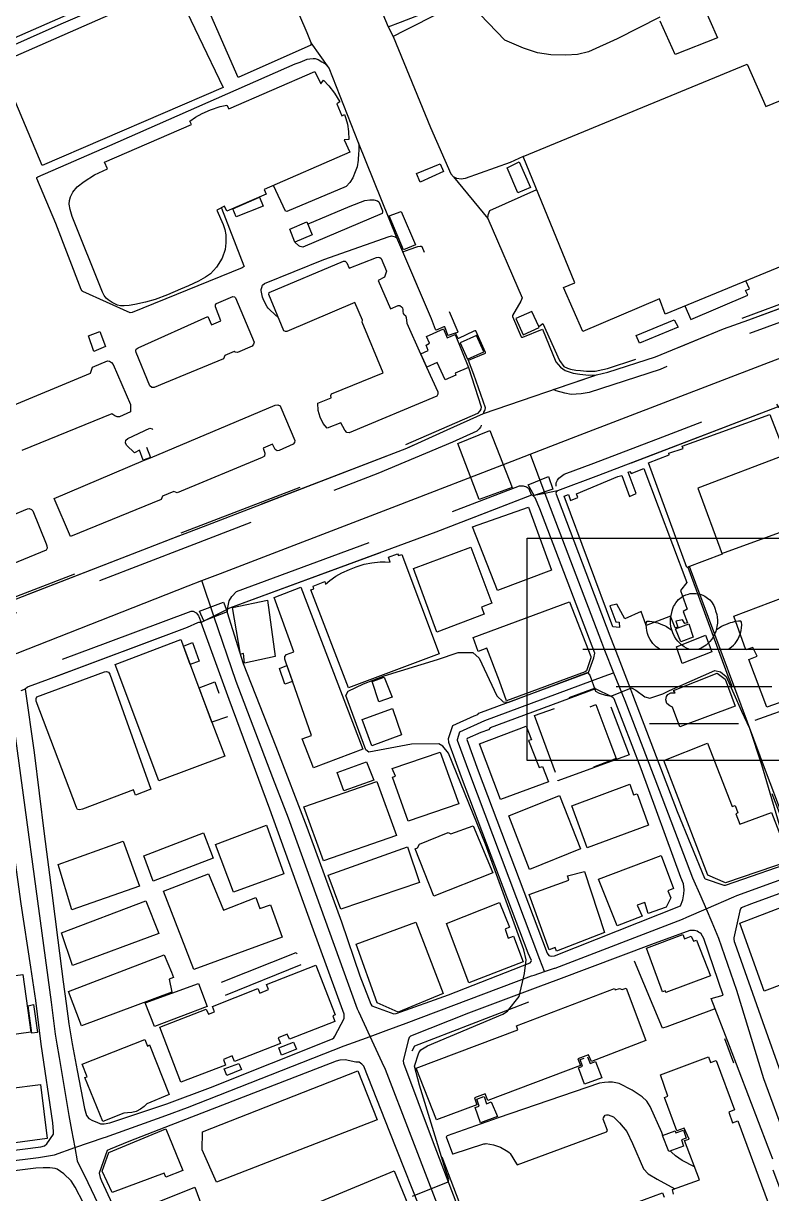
# Model space of a CAD drawing. Header units: millimetres. Extents: x 198785 to 203305, y 542885 to 545889.
# Drawn here: x 201363.2 to 201531.5, y 543117.8 to 543380.9 of the extents above; entities that cross this region are included whole.
import ezdxf

# ---------------------------------------------------------------- set-up
doc = ezdxf.new("R2010")
doc.units = ezdxf.units.MM
for name, pattern in [('FENCE_25K', [54.3, 28.7, -9.2, -16.4]), ('HIDDEN_BULD_25K', [28.8, 18.4, -10.4]), ('HIDDEN_IN_25K', [56.5, 36.5, -20])]:
    doc.linetypes.add(name, pattern=pattern)
for name, color, linetype in [('A0013114', 253, 'Continuous'), ('A0013117', 253, 'Continuous'), ('A0013118', 253, 'Continuous'), ('A0023214', 253, 'Continuous'), ('A0023217', 253, 'Continuous'), ('A0033324', 253, 'Continuous'), ('A0043325', 253, 'Continuous'), ('A0053326', 253, 'Continuous'), ('B0014111', 253, 'Continuous'), ('B0014113', 253, 'Continuous'), ('B0014114', 253, 'Continuous'), ('B0014115', 253, 'Continuous'), ('B0014116', 253, 'Continuous'), ('B0024120', 253, 'Continuous'), ('B0024127', 253, 'Continuous'), ('C0076117', 253, 'Continuous'), ('C0382262', 253, 'Continuous'), ('F0017111', 253, 'Continuous'), ('F0047224', 253, 'Continuous')]:
    doc.layers.add(name, color=color, linetype=linetype)

# ---------------------------------------------------------------- blocks, each defined once
blk = doc.blocks.new('C0382262')
at = {"layer": 'C0382262'}
for p, q in [((-25, 0), (25, 0)), ((-17.5, -8.33), (17.5, -8.33)), ((-10, -16.66), (10, -16.66))]:
    blk.add_line(p, q, dxfattribs=at)
for points in [[(-37.5, -25), (-37.5, 25), (37.5, 25), (37.5, -25), (-37.5, -25)], [(-1.125, 0), (-1.645, 0.25), (-2.205, 0.58), (-2.775, 1.005), (-3.29, 1.48), (-3.615, 1.83), (-3.995, 2.31), (-4.38, 2.915), (-4.755, 3.68), (-4.995, 4.365), (-5.165, 5.075), (-5.265, 5.855), (-5.25, 6.93), (-5.155, 7.61), (-4.99, 8.28), (-4.875, 8.64), (-4.73, 9.165), (-4.57, 9.59), (-4.39, 9.96), (-4.1, 10.435), (-3.8, 10.825), (-3.47, 11.18), (-2.905, 11.655), (-2.325, 12.015), (-1.84, 12.235), (-1.265, 12.425), (-0.84, 12.52), (-0.105, 12.585), (0.43, 12.57), (0.93, 12.5), (1.625, 12.315), (2.115, 12.115), (2.46, 11.94), (3.08, 11.52), (3.56, 11.09), (3.94, 10.655), (4.46, 9.83), (4.61, 9.49), (4.775, 9.025), (4.875, 8.64), (5.115, 7.8), (5.215, 7.26), (5.275, 6.53), (5.265, 5.9), (5.17, 5.09), (5.09, 4.715), (4.88, 4.005), (4.72, 3.595), (4.415, 2.98), (4.14, 2.525), (3.94, 2.235), (3.565, 1.77), (3.09, 1.28), (2.725, 0.965), (2.015, 0.46), (1.615, 0.235), (1.125, 0)], [(-7.73, 0), (-8.155, 0.295), (-8.47, 0.55), (-8.89, 0.945), (-9.24, 1.33), (-9.555, 1.74), (-9.855, 2.205), (-10.195, 2.87), (-10.455, 3.575), (-10.625, 4.26), (-10.705, 4.81), (-10.74, 5.475), (-10.71, 6.1), (-10.515, 6.325), (-10.035, 6.29), (-9.505, 6.225), (-9.035, 6.14), (-8.57, 6.035), (-8.13, 5.915), (-7.62, 5.745), (-7.055, 5.52), (-6.605, 5.315), (-6.205, 5.11), (-5.645, 4.78), (-4.985, 4.325)], [(7.73, 0), (8.16, 0.295), (8.47, 0.55), (8.895, 0.945), (9.24, 1.33), (9.555, 1.74), (9.855, 2.205), (10.195, 2.87), (10.455, 3.575), (10.625, 4.26), (10.705, 4.81), (10.74, 5.475), (10.715, 6.1), (10.515, 6.325), (10.04, 6.29), (9.51, 6.225), (9.035, 6.14), (8.57, 6.035), (8.13, 5.915), (7.62, 5.745), (7.055, 5.52), (6.61, 5.315), (6.21, 5.11), (5.645, 4.78), (4.985, 4.325)]]:
    blk.add_lwpolyline(points, dxfattribs=at)

msp = doc.modelspace()

# ---------------------------------------------------------------- linework, layer by layer
at = {"layer": 'A0013114'}
for points in [[(201282.35, 543383.9), (201284.55, 543364.17), (201287.05, 543345), (201290.27, 543320.58), (201294.17, 543294.19), (201295.07, 543288.77), (201296.39, 543280.79), (201298.67, 543267.06), (201302.35, 543248.88), (201302.7, 543247.97), (201305.46, 543243.77), (201308.63, 543239.07), (201309.41, 543238.09), (201311.29, 543235.71), (201317.01, 543234.2), (201353.02, 543248.16), (201359.34, 543250.61), (201391.44, 543263.05), (201396.45, 543264.99), (201404.7, 543268.17), (201449.42, 543285.44), (201458.5, 543289.52), (201466.66, 543293.23)], [(201492.12, 543301.9), (201494.66, 543302.5), (201505.37, 543305.94), (201520.62, 543312.21), (201526.34, 543314.3), (201537.62, 543318.44), (201556.74, 543325.66), (201569.31, 543330.43), (201570.43, 543330.87), (201576.01, 543333.08), (201584.48, 543336.42), (201601.89, 543342.82), (201603.75, 543343.52), (201609.48, 543345.69), (201618.66, 543349.15), (201641.29, 543357.92), (201644.73, 543359.26), (201646.13, 543359.77), (201659.85, 543364.84), (201660.11, 543365.01), (201660.29, 543365.24), (201660.38, 543365.78)], [(201533.1, 543294.53), (201532.73, 543294.6), (201492.56, 543279.25), (201483.35, 543275.79)], [(201477.76, 543274.74), (201477.48, 543274.81), (201455.98, 543266.5), (201409.53, 543249.41)], [(201403.23, 543246.24), (201402.63, 543246.24), (201402.39, 543246.15), (201400.03, 543245.08), (201368.78, 543233.36), (201364.28, 543231.77), (201364.16, 543231.67), (201363.6, 543231.19)]]:
    msp.add_lwpolyline(points, dxfattribs=at)
at = {"layer": 'A0013117'}
for points in [[(201483.35, 543275.79), (201483.05, 543275.51), (201482.96, 543275.26), (201483.46, 543273.83), (201495.05, 543243.24), (201496.04, 543240.7), (201499.72, 543231.24), (201500.21, 543229.99), (201510.25, 543203.7), (201516.36, 543188.75), (201516.54, 543188.59), (201520.75, 543187.15), (201521.12, 543187.15), (201538.41, 543193.1)], [(201409.53, 543249.41), (201409.15, 543249.17), (201409.07, 543249.06), (201409.06, 543248.42), (201412.66, 543237.02), (201420, 543218.3), (201426.94, 543200.17), (201434.73, 543178.89), (201438.9, 543166.74), (201441.36, 543160.39), (201441.6, 543160.02), (201446.48, 543158.2), (201447.07, 543158.25), (201458.83, 543162.45), (201477.2, 543169.66), (201477.4, 543169.95), (201477.44, 543170.23), (201476.72, 543171.83), (201461.74, 543211.45), (201458.9, 543219.2), (201458.79, 543220.1), (201459.75, 543223.07), (201464.58, 543225.2), (201465.44, 543225.51), (201465.66, 543225.84), (201490.27, 543234.95), (201491.47, 543238.24), (201491.7, 543239.33), (201479.36, 543271.8), (201478.33, 543274.26), (201478, 543274.57), (201477.76, 543274.74)], [(201363.6, 543231.19), (201365.65, 543216.96), (201367.92, 543198.65), (201369.62, 543185.41), (201371, 543174.76), (201372.2, 543165.38), (201372.86, 543160.5), (201373.47, 543155.96), (201374.22, 543151.49), (201375.3, 543145.45), (201376.99, 543136.92), (201377.44, 543135.33), (201377.95, 543134.63), (201378.78, 543134.18), (201379.74, 543133.83), (201380.53, 543133.44), (201381.37, 543133.44), (201382.67, 543133.7), (201395.49, 543137.99), (201405.26, 543141.63), (201432.75, 543152.61), (201433.03, 543152.83), (201433.23, 543153.16), (201435.35, 543157.19), (201435.37, 543157.78), (201435.35, 543158.15), (201428.19, 543177.81), (201418.65, 543204.2), (201409.51, 543228.92), (201403.23, 543246.24)], [(201491.85, 543231.27), (201468.18, 543222.51), (201467.78, 543222.1), (201466.07, 543221.49), (201463.01, 543220.13), (201462.92, 543219.86), (201465.49, 543212.85), (201480.98, 543171.86), (201481.39, 543171.34), (201481.6, 543171.24), (201481.97, 543171.17), (201482.64, 543171.24), (201510.97, 543182.5), (201511.47, 543183.82), (201511.72, 543185.19), (201511.8, 543186.11), (201511.63, 543187.41), (201511.02, 543188.85), (201502.12, 543213.27), (201496.05, 543229.07), (201495.81, 543229.29), (201495.5, 543229.47), (201491.85, 543231.27)], [(201326.28, 543123.74), (201326.61, 543123.37), (201327.13, 543123.32), (201329.4, 543123.51), (201367.16, 543128.33), (201367.95, 543128.55), (201368.51, 543128.94), (201370.02, 543131.12), (201370.02, 543131.73), (201369.85, 543133.72), (201367.21, 543151.35), (201366.02, 543161.23), (201364.91, 543168.69), (201362.71, 543182.96), (201360.72, 543197.71), (201358.43, 543214.12), (201356.64, 543228.93)], [(201555.67, 543193.47), (201526.91, 543182.91), (201524.63, 543182.06), (201524.49, 543181.83), (201524.35, 543181.4), (201522.98, 543175.28), (201522.98, 543174.96), (201523.07, 543174.47), (201523.2, 543174.11), (201529.38, 543156.49), (201538.29, 543131.63)], [(201513.05, 543176.97), (201504.44, 543173.77), (201483.56, 543165.94), (201478.86, 543164.18), (201463.29, 543158.39), (201450.26, 543153.2), (201449.98, 543152.86), (201449.76, 543152.18), (201448.62, 543147.64), (201448.69, 543147.14), (201455.11, 543129.88), (201465.79, 543101.95), (201469.43, 543092.17), (201470.83, 543088.42), (201474.07, 543079.72), (201474.61, 543078.28), (201479.53, 543065.13), (201484.85, 543050.9), (201485.44, 543050.68), (201491.16, 543049.04), (201503.07, 543053.55), (201523.51, 543061.7), (201525.98, 543062.68), (201537.89, 543067.42)], [(201531.75, 543125.49), (201530.7, 543128.24), (201522.02, 543150.99), (201517.89, 543161.66), (201520.57, 543162.41), (201516.19, 543175.14), (201515.61, 543176.19), (201515.3, 543176.43), (201515.04, 543176.6), (201514.71, 543176.78), (201514.14, 543176.91), (201513.05, 543176.97)], [(201435.57, 543147.86), (201434.35, 543147.75), (201433.52, 543147.55), (201394.99, 543132.65), (201386.92, 543129.51), (201382.75, 543127.77), (201382.09, 543127.46), (201380.29, 543122.37), (201380.51, 543121.4), (201380.8, 543120.68), (201383.16, 543115.51)], [(201453.9, 543110.61), (201445.64, 543131.58), (201439.8, 543146.44), (201439.35, 543146.92), (201438.71, 543147.31), (201437.99, 543147.35), (201435.57, 543147.86)], [(201376.73, 543115.59), (201374.88, 543119.19), (201373.94, 543120.63), (201372.3, 543122.2), (201370.82, 543123.27), (201370.34, 543123.44), (201369.19, 543123.55), (201367.64, 543123.58), (201366.02, 543123.53), (201350.34, 543121.53), (201331.14, 543118.21), (201329.35, 543117.54)]]:
    msp.add_lwpolyline(points, dxfattribs=at)
at = {"layer": 'A0013118'}
for points in [[(201445.25, 543380.16), (201448.01, 543381.21), (201456.7, 543384.58), (201463.75, 543387.52), (201463.81, 543387.94), (201454.28, 543408.97), (201454.12, 543409.14), (201453.77, 543409.02), (201448.34, 543406.55), (201438.91, 543402.13), (201436.46, 543401.04)], [(201436.46, 543401.04), (201445.25, 543380.16), (201446.34, 543377.95), (201454.75, 543357.49), (201459.33, 543347.1), (201459.91, 543346.4), (201467.63, 543337.03), (201475.34, 543319.24), (201475.1, 543318.44), (201473.17, 543315.28), (201473.2, 543315.04), (201475.11, 543310.42), (201475.2, 543310.39), (201475.54, 543310.37), (201479.98, 543312.15), (201482.94, 543304.81), (201484.01, 543303.66), (201485.05, 543302.84), (201486.83, 543302.27), (201488.31, 543302.02), (201490.39, 543301.84), (201492.12, 543301.9)], [(201427.94, 543376.54), (201427.89, 543376.2), (201427.83, 543376.02), (201411.52, 543368.78), (201401.41, 543391.95), (201416.82, 543398.75), (201417.09, 543398.8), (201417.33, 543398.8), (201417.86, 543398.71), (201418.29, 543398.46)], [(201466.66, 543293.23), (201466.78, 543293.47), (201466.99, 543293.85), (201467.03, 543294.1), (201467.1, 543294.48), (201464.48, 543302), (201463.28, 543305.14), (201463.34, 543305.23), (201467.15, 543306.76), (201467.1, 543306.96), (201464.93, 543311.78), (201464.75, 543311.81), (201464.52, 543311.71), (201461.06, 543310.04), (201460.97, 543310.06), (201460.41, 543311.25), (201460.27, 543311.24), (201458.77, 543310.72), (201458.67, 543310.82), (201457.95, 543312.66), (201457.75, 543312.66), (201456.07, 543311.98), (201455.92, 543312.09), (201454.97, 543314.5), (201447.17, 543332.74), (201438.57, 543354.08), (201431.98, 543370.84), (201427.94, 543376.54), (201427.04, 543378.82), (201419, 543397.48)], [(201367.42, 543348.96), (201357.68, 543372), (201397.2, 543389.39), (201408.15, 543366.54), (201367.42, 543348.96)], [(201373.98, 543383.24), (201356.78, 543375.74), (201356.59, 543375.79), (201354.82, 543379.46), (201354.58, 543379.75), (201354.34, 543379.93), (201354.21, 543380.02), (201353.87, 543380.12), (201353.65, 543380.14), (201353.55, 543380.14), (201353.26, 543380.02), (201353.18, 543379.93), (201353.07, 543379.78), (201353.01, 543379.59), (201353.06, 543379.28), (201355.27, 543374.2), (201355.38, 543374.1), (201355.6, 543373.99), (201355.97, 543373.99), (201356.37, 543374.04), (201357.18, 543374.41), (201371.69, 543380.86), (201384.44, 543386.37)], [(201456.98, 543383.42), (201448.85, 543379.29), (201446.34, 543377.95)], [(201506.35, 543382.32), (201496.76, 543377.44), (201490.25, 543374.55), (201487.78, 543373.97), (201485.17, 543373.76), (201481.83, 543373.89), (201478.8, 543374.33), (201475.67, 543375.33), (201471.44, 543377.15), (201465.95, 543382.91)], [(201407.78, 543339.37), (201412.8, 543326.42), (201412.84, 543326.24), (201412.41, 543326), (201387.68, 543315.9), (201387.21, 543315.87), (201376.6, 543320.61), (201376.41, 543320.76), (201376.23, 543321.09), (201370.52, 543335.93), (201366.24, 543346.07), (201366.26, 543346.29), (201366.5, 543346.46), (201382.67, 543353.47), (201424.35, 543371.82), (201425.48, 543372.24), (201427.01, 543372.89), (201427.64, 543372.98), (201428.41, 543373.06), (201428.82, 543373.04), (201429.52, 543372.83), (201430.33, 543372.28), (201430.98, 543371.91), (201431.98, 543370.84)], [(201438.57, 543354.08), (201438.62, 543353.34), (201438.62, 543352.2), (201438.6, 543351.74), (201438.53, 543350.18), (201438.25, 543348.65), (201437.85, 543347.53), (201437.33, 543346.22), (201436.63, 543345.13), (201435.82, 543344.28), (201422.47, 543338.63), (201422.17, 543338.67), (201419.47, 543344.49)], [(201475.6, 543351.03), (201472.65, 543349.67), (201462.55, 543346.03), (201461.66, 543345.92), (201460.67, 543346.07), (201459.91, 543346.4)], [(201467.63, 543337.03), (201467.71, 543337.87), (201468.11, 543338.83), (201478.66, 543343.55)], [(201427.13, 543335.79), (201436.7, 543339.85), (201439.96, 543341.08), (201441.1, 543341.27), (201442.03, 543341.25), (201442.88, 543341), (201443.11, 543340.82), (201443.25, 543340.63), (201443.98, 543338.79), (201443.98, 543338.58), (201443.89, 543338.17), (201426.08, 543330.62), (201425.74, 543330.65), (201425.43, 543330.77), (201425.12, 543330.93), (201424.27, 543331.73)], [(201420.61, 543314.72), (201418.69, 543316.43), (201418.24, 543316.9), (201418.02, 543317.21), (201417.25, 543318.63), (201417, 543319.4), (201416.77, 543320.48), (201416.71, 543320.83), (201416.72, 543321.1), (201416.81, 543321.56), (201417.02, 543322.04), (201417.4, 543322.43), (201430.77, 543327.82), (201445.45, 543333.03), (201445.8, 543333.12), (201446.02, 543333.15), (201446.92, 543332.93), (201447.17, 543332.74)], [(201507.02, 543130.88), (201506.78, 543131.51), (201504.15, 543137.38), (201503.39, 543138.58), (201502.34, 543139.57), (201500.09, 543141.01), (201497.18, 543142.55), (201496.42, 543142.71), (201495.67, 543142.8), (201494.82, 543142.83), (201493.86, 543142.74), (201492.73, 543142.6), (201469.96, 543134.8), (201458.5, 543130.78), (201458.31, 543130.53), (201459.73, 543126.72), (201459.87, 543126.7), (201466.75, 543128.98), (201467.03, 543128.99), (201467.27, 543129.01), (201468.92, 543128.78), (201470.53, 543128.2), (201472.16, 543127.24), (201472.43, 543127.05), (201472.68, 543126.83), (201474.1, 543124.44), (201474.28, 543124.21), (201494.3, 543131.64), (201494.42, 543131.71), (201494.53, 543131.96), (201493.6, 543134.55), (201493.67, 543134.85), (201493.85, 543135.2), (201494.01, 543135.45), (201494.36, 543135.52), (201494.74, 543135.51), (201495.89, 543135.05), (201497.22, 543133.7), (201498.87, 543131.78), (201500.17, 543129.04), (201502.64, 543123.33), (201503.72, 543122.23), (201505.76, 543121), (201509.7, 543118.87)], [(201514.15, 543123.78), (201511.35, 543125.21), (201509.86, 543126.29), (201508.93, 543127.07), (201508.69, 543127.35)]]:
    msp.add_lwpolyline(points, dxfattribs=at)
at = {"layer": 'A0023214'}
msp.add_lwpolyline([(201292.2, 543212.44), (201309.82, 543219.23), (201355.17, 543236.72), (201358.7, 543238.08), (201361.82, 543239.31), (201382.98, 543247.63), (201400.27, 543254.42), (201403.32, 543255.62), (201407.51, 543257.24), (201447.1, 543272.47), (201473.11, 543282.48), (201477.16, 543284.04), (201487.45, 543288), (201529.76, 543304.28), (201533.88, 543305.86)], dxfattribs=at)
at = {"layer": 'A0023217'}
for points in [[(201477.16, 543284.04), (201480.49, 543275.25), (201493.19, 543241.76), (201493.89, 543240.02), (201495.94, 543234.92)], [(201441.21, 543153.13), (201438.64, 543158.68), (201438.38, 543159.23), (201422.8, 543202.19), (201419.33, 543211.25), (201411.08, 543232.97), (201406.05, 543247.66), (201403.32, 543255.62)], [(201358.7, 543238.08), (201360.12, 543230.07), (201360.12, 543230.06), (201369.44, 543160.86), (201370.34, 543153.65), (201370.72, 543151.42), (201371.26, 543148.4), (201373.42, 543135.32), (201374.04, 543132.01), (201374.77, 543128.14)], [(201480.42, 543167.7), (201479.38, 543170.44), (201463.62, 543212.15), (201460.86, 543219.67), (201460.83, 543219.9), (201461.38, 543221.6), (201466.96, 543224.19), (201493.82, 543234.14), (201495.94, 543234.92)], [(201495.94, 543234.92), (201497.81, 543230.29), (201498.47, 543228.64), (201506.19, 543208.49), (201513.69, 543188.8), (201515.51, 543184.58), (201516.71, 543181.8)], [(201516.71, 543181.8), (201522.94, 543184.5), (201523.65, 543184.81), (201557.54, 543197.11), (201565.08, 543200.14), (201568.27, 543201.39), (201571.91, 543202.81)], [(201480.42, 543167.7), (201482.63, 543168.44), (201482.78, 543168.49), (201511.45, 543179.52), (201512.42, 543179.94), (201516.71, 543181.8)], [(201516.71, 543181.8), (201518.01, 543178.81), (201519.55, 543175.24), (201523.56, 543163.51), (201529.63, 543143.65), (201534.63, 543129.99), (201535.15, 543128.57)], [(201441.21, 543153.13), (201444.76, 543154.45), (201449.26, 543156.11), (201477.49, 543166.72), (201478.04, 543166.9), (201480.42, 543167.7)], [(201374.77, 543128.14), (201381.41, 543130.38), (201381.69, 543130.47), (201395.24, 543135.32), (201400.13, 543137.14), (201435.36, 543150.98), (201437.46, 543151.75), (201441.21, 543153.13)], [(201466.48, 543088.88), (201465.74, 543090.79), (201463.45, 543096.74), (201450.38, 543130.73), (201444.66, 543145.69), (201443.93, 543147.27), (201441.21, 543153.13)], [(201247.42, 543108.97), (201251.12, 543109.36), (201255.34, 543109.8), (201282.94, 543113.59), (201296.18, 543115.41), (201311.75, 543117.81), (201327.69, 543120.49), (201358.75, 543124.93), (201366.59, 543125.93), (201370.22, 543126.46), (201374.77, 543128.14)], [(201374.77, 543128.14), (201375.33, 543125.18), (201377.7, 543120.29), (201379.94, 543115.55), (201381.4, 543112.43), (201385.64, 543103.42), (201392.59, 543088.97), (201400.94, 543072.21), (201403.29, 543067.49), (201404.07, 543066.34), (201405.18, 543064.71)]]:
    msp.add_lwpolyline(points, dxfattribs=at)
at = {"layer": 'A0033324', "linetype": 'HIDDEN_IN_25K', "flags": 128}
for points in [[(201497.22, 543566.68), (201498.58, 543563.08), (201500.82, 543556.84), (201503.2, 543551.21), (201505.23, 543546.75), (201506.33, 543544.86), (201506.98, 543543.77), (201510.11, 543539.51), (201513.79, 543535.76), (201519.09, 543531.55), (201525.91, 543527.04), (201533.45, 543523.02), (201540.11, 543520.42), (201545.72, 543518.79), (201549.15, 543518.03), (201553.44, 543517.35), (201558.81, 543517.27), (201565.22, 543517.16), (201571.39, 543516.97), (201574.01, 543516.75), (201576.2, 543516.56), (201579.67, 543516.25), (201583.76, 543515.37), (201588.45, 543513.91), (201593.14, 543511.85), (201596.84, 543509.34), (201600.02, 543506.23), (201601.88, 543503.13), (201605.71, 543494.17), (201609.52, 543484.73), (201614.46, 543473.71), (201616.2, 543469.78), (201619.24, 543462.88), (201625.13, 543449.95), (201630.04, 543439.82), (201634.92, 543429.24), (201639.79, 543417.81), (201644.98, 543406.38), (201647.14, 543401.78), (201647.22, 543401.63), (201650.93, 543393.72), (201656.63, 543381.34), (201663.49, 543366.19), (201663.13, 543363.98), (201662.17, 543362.78), (201661.22, 543362.14), (201645.79, 543356.45), (201619.73, 543346.35), (201602.93, 543340.01), (201585.54, 543333.62), (201570.39, 543327.63), (201557.8, 543322.85), (201538.66, 543315.63), (201521.71, 543309.41), (201506.4, 543303.12), (201490.42, 543297.93), (201488.65, 543297.63), (201486.42, 543297.51), (201484.94, 543297.76), (201483.05, 543298.29), (201482.41, 543298.59), (201492.12, 543301.9), (201494.66, 543302.5), (201505.37, 543305.94), (201520.62, 543312.21), (201526.34, 543314.3), (201537.62, 543318.44), (201556.74, 543325.66), (201569.31, 543330.43), (201570.43, 543330.87), (201576.01, 543333.08), (201584.48, 543336.42), (201601.89, 543342.82), (201603.75, 543343.52), (201609.48, 543345.69), (201618.66, 543349.15), (201641.29, 543357.92), (201644.73, 543359.26), (201646.13, 543359.77), (201659.85, 543364.84), (201660.11, 543365.01), (201660.29, 543365.24), (201660.38, 543365.78), (201653.9, 543380.09), (201648.21, 543392.45), (201645.32, 543398.61), (201643.23, 543403.06), (201642.26, 543405.12), (201637.05, 543416.6), (201632.17, 543428.03), (201627.33, 543438.54), (201622.41, 543448.67), (201616.51, 543461.65), (201611.72, 543472.49), (201610.2, 543475.88), (201606.76, 543483.55), (201603.6, 543491.39), (201602.95, 543493), (201601.98, 543495.27), (201599.2, 543501.76), (201597.65, 543504.36), (201594.93, 543507), (201591.68, 543509.22), (201587.4, 543511.09), (201583, 543512.47), (201579.22, 543513.28), (201577.3, 543513.45), (201575.94, 543513.57), (201571.21, 543513.97), (201570.37, 543514), (201565.14, 543514.17), (201558.77, 543514.27), (201553.18, 543514.36), (201548.59, 543515.08), (201544.97, 543515.88), (201539.14, 543517.58), (201532.2, 543520.29), (201524.37, 543524.46), (201517.33, 543529.12), (201511.78, 543533.53), (201507.82, 543537.56), (201506.21, 543539.74), (201504.47, 543542.12), (201502.56, 543545.37), (201502, 543546.59), (201500.45, 543550.01), (201498.03, 543555.75), (201495.77, 543562.04), (201494.54, 543565.29), (201494.17, 543565.84), (201493.6, 543566.06), (201493.18, 543566.09), (201489.96, 543565.79), (201468.07, 543562.65), (201446.73, 543559.57), (201427.64, 543556.97), (201404.96, 543553.83), (201386.61, 543551.5), (201376.47, 543550), (201369.07, 543548.9), (201368.41, 543548.8), (201343.23, 543544.95), (201324.43, 543542.4), (201320.5, 543541.85), (201308.51, 543540.17), (201307.37, 543540.02), (201289.43, 543537.69), (201274.12, 543535.16), (201264.74, 543533.69), (201264.58, 543533.58), (201264.5, 543533.33), (201264.52, 543533.14), (201266.95, 543516.16), (201269.27, 543499.4), (201271.92, 543480.6), (201275.15, 543458.31), (201278.19, 543437.83), (201278.35, 543435.01), (201278.38, 543433.38), (201276.05, 543433.43), (201275.2, 543433.82), (201274.78, 543434.2), (201274.32, 543435.23), (201274.29, 543436.1), (201274.21, 543437.42), (201271.19, 543457.73), (201267.96, 543480.03), (201267.43, 543483.79), (201265.31, 543498.84), (201262.99, 543515.6), (201260.93, 543529.99), (201260.71, 543531.75), (201260.87, 543532.49), (201261.65, 543534.01), (201262.61, 543535.06), (201263.9, 543535.88), (201273.75, 543537.43), (201289.09, 543539.97), (201308.2, 543542.45), (201315.45, 543543.46), (201324.11, 543544.68), (201342.9, 543547.23), (201368.73, 543551.18), (201371.71, 543551.62), (201378.76, 543552.67), (201386.29, 543553.78), (201404.65, 543556.11), (201427.33, 543559.25), (201446.41, 543561.85), (201467.74, 543564.93), (201489.7, 543568.08), (201493.92, 543568.7), (201494.51, 543568.76), (201495.07, 543568.72), (201496.17, 543568.25), (201497.22, 543566.68)], [(201311.29, 543235.71), (201317.01, 543234.2), (201391.44, 543263.05), (201449.42, 543285.44), (201458.5, 543289.52), (201466.66, 543293.23), (201466.14, 543290.46), (201465.97, 543290.15), (201465.72, 543289.78), (201465.19, 543289.27), (201459.73, 543286.79), (201442.9, 543279.7), (201400.57, 543263.35), (201343.15, 543241.23), (201310.96, 543229.74), (201309.12, 543230.36), (201306.31, 543231.66), (201304.37, 543232.73), (201302.93, 543234.72), (201301.33, 543237.29), (201300.33, 543239.93), (201299.56, 543242.79), (201298.49, 543247.76), (201294.74, 543266.34), (201290.21, 543293.57), (201287.58, 543311.39), (201286.31, 543320.02), (201283.08, 543344.48), (201280.58, 543363.69), (201278.38, 543383.46), (201276.57, 543399.61), (201276.52, 543400.83), (201276.79, 543402), (201277.03, 543402.29), (201277.46, 543402.61), (201278.02, 543402.86), (201280.8, 543404.1), (201280.51, 543401.28), (201280.57, 543399.92), (201282.35, 543383.9), (201284.55, 543364.17), (201287.05, 543345), (201290.27, 543320.58), (201294.17, 543294.19), (201295.07, 543288.77), (201296.39, 543280.79), (201298.67, 543267.06), (201302.35, 543248.88), (201302.7, 543247.97), (201305.46, 543243.77), (201308.63, 543239.07), (201309.41, 543238.09), (201311.29, 543235.71)], [(201458.97, 543316.11), (201460.89, 543311.55), (201460.86, 543311.42), (201460.41, 543311.25), (201460.27, 543311.24), (201458.77, 543310.72), (201458.67, 543310.82), (201457.95, 543312.66), (201457.75, 543312.66), (201456.07, 543311.98), (201455.92, 543312.09), (201454.97, 543314.5), (201448.53, 543329.57), (201450.17, 543330.13), (201451.69, 543330.65), (201451.93, 543330.77), (201452.42, 543330.85), (201452.65, 543330.85), (201452.79, 543330.77), (201455.41, 543324.54), (201458.97, 543316.11)], [(201532.56, 543295.33), (201533.1, 543294.53), (201532.73, 543294.6), (201492.56, 543279.25), (201483.35, 543275.79), (201483.05, 543275.51), (201482.96, 543275.26), (201483.03, 543277.59), (201483.32, 543278.23), (201483.58, 543278.65), (201484.78, 543279.53), (201491.49, 543282.06), (201506.99, 543287.98), (201529.98, 543296.76), (201530.71, 543296.84), (201531.03, 543296.81), (201531.4, 543296.66), (201531.97, 543296), (201532.56, 543295.33)], [(201409.24, 543249.26), (201409.12, 543249.21), (201409.5, 543251.08), (201410.09, 543252.03), (201411.14, 543253.2), (201442.7, 543264.81), (201454.92, 543269.31), (201474.74, 543276.97), (201475.61, 543276.97), (201476.33, 543276.75), (201476.81, 543276.38), (201477.49, 543274.82), (201455.98, 543266.5), (201409.53, 543249.41), (201409.24, 543249.26)], [(201402.67, 543247.55), (201403.23, 543246.24), (201402.63, 543246.24), (201402.39, 543246.15), (201400.03, 543245.08), (201368.78, 543233.36), (201364.28, 543231.77), (201364.16, 543231.67), (201363.61, 543231.19), (201363.43, 543232.39), (201363.43, 543232.89), (201363.4, 543233.1), (201363.38, 543233.66), (201363.45, 543234.31), (201363.69, 543234.75), (201363.86, 543234.96), (201364.15, 543235.1), (201364.5, 543235.2), (201367.75, 543236.34), (201382.32, 543241.8), (201400.92, 543248.78), (201401.37, 543248.78), (201402.07, 543248.39), (201402.47, 543247.91), (201402.61, 543247.71), (201402.67, 543247.55)]]:
    msp.add_lwpolyline(points, dxfattribs=at)
at = {"layer": 'A0043325'}
for points in [[(201477.24, 543344.03), (201474.43, 543342.8), (201471.98, 543348.48), (201474.72, 543349.77), (201477.24, 543344.03)], [(201457.67, 543347.62), (201452.46, 543345.21), (201451.61, 543347.21), (201456.95, 543349.36), (201457.67, 543347.62)], [(201451.41, 543331.1), (201448.71, 543329.98), (201445.43, 543337.66), (201448.19, 543338.66), (201451.41, 543331.1)], [(201381.65, 543308.26), (201379.09, 543307.16), (201377.85, 543310.65), (201380.41, 543311.62), (201381.65, 543308.26)], [(201473.14, 543276.53), (201465.67, 543273.88), (201460.88, 543286.46), (201468.12, 543289.42), (201473.14, 543276.53)], [(201478.08, 543274.8), (201476.74, 543277.13), (201481.29, 543279.05), (201482.28, 543276.18), (201478.08, 543274.8)], [(201404.22, 543246.74), (201403.78, 543246.56), (201402.84, 543248.75), (201408.18, 543250.79), (201408.86, 543249.07), (201409.03, 543248.63), (201404.22, 543246.74)]]:
    msp.add_lwpolyline(points, dxfattribs=at)
at = {"layer": 'A0053326'}
for points in [[(201359.34, 543250.61), (201391.44, 543263.05), (201396.45, 543264.99), (201404.7, 543268.17), (201449.42, 543285.44), (201458.5, 543289.52), (201466.66, 543293.23), (201492.12, 543301.9), (201494.66, 543302.5), (201505.37, 543305.94), (201520.62, 543312.21), (201526.34, 543314.3), (201537.62, 543318.44)], [(201532.73, 543294.6), (201492.56, 543279.25), (201483.35, 543275.79), (201480.49, 543275.25), (201478.08, 543274.8), (201477.76, 543274.74), (201477.48, 543274.81), (201455.98, 543266.5), (201409.53, 543249.41), (201408.86, 543249.07), (201406.05, 543247.66), (201404.22, 543246.74), (201403.23, 543246.24), (201402.63, 543246.24), (201402.39, 543246.15), (201400.03, 543245.08), (201368.78, 543233.36), (201364.28, 543231.77), (201364.16, 543231.67), (201363.6, 543231.2), (201363.61, 543231.19), (201362.63, 543230.87)]]:
    msp.add_lwpolyline(points, dxfattribs=at)
at = {"layer": 'B0014111'}
for points in [[(201525.96, 543371.8), (201530.16, 543362.24), (201539.28, 543366.03), (201550.2, 543339.67), (201543.11, 543336.49), (201543.81, 543334.2), (201535, 543330.85), (201536.43, 543327.43), (201507.51, 543315.57), (201506.22, 543318.96), (201489.04, 543311.62), (201484.63, 543321.51), (201487.22, 543322.62), (201475.6, 543351.03), (201525.96, 543371.8)], [(201428.75, 543370.1), (201430.09, 543367.36), (201430.7, 543368.15), (201431.88, 543366.91), (201433.14, 543365.26), (201434.4, 543363.26), (201433.71, 543362.82), (201434.79, 543360.11), (201435.44, 543360.41), (201435.76, 543359.53), (201436.09, 543358.24), (201436.33, 543356.66), (201436.38, 543354.79), (201435.32, 543354.72), (201436.59, 543351.95), (201417.37, 543343.57), (201417.78, 543342.53), (201408.96, 543338.7), (201408.46, 543339.83), (201406.75, 543338.92), (201408.17, 543335.69), (201408.55, 543334.57), (201408.72, 543333.39), (201408.72, 543331.62), (201408.58, 543330.11), (201407.91, 543328.16), (201406.63, 543326.14), (201405.26, 543324.62), (201404.16, 543323.85), (201402.58, 543322.93), (201400.32, 543321.89), (201398.57, 543321.13), (201395.63, 543319.9), (201392.86, 543318.84), (201390.66, 543318.22), (201388.28, 543317.71), (201387.03, 543317.52), (201385.9, 543317.41), (201385.05, 543317.41), (201384.36, 543317.6), (201383.2, 543318.15), (201382.3, 543318.76), (201381.8, 543319.18), (201381.36, 543319.76), (201381.03, 543320.48), (201374.19, 543337.53), (201373.72, 543339.11), (201373.54, 543340.26), (201373.61, 543341.1), (201373.78, 543341.91), (201374.32, 543342.97), (201375.31, 543344.15), (201376.92, 543345.36), (201379.24, 543346.87), (201382.11, 543348.2), (201381.47, 543349.73), (201401.01, 543358.16), (201400.62, 543358.93), (201401.93, 543359.84), (201403.45, 543360.64), (201405.32, 543361.48), (201407.47, 543362.23), (201408.98, 543362.56), (201409.4, 543361.73), (201428.75, 543370.1)], [(201443.68, 543328.04), (201444.89, 543325.23), (201444.4, 543323.86), (201442.99, 543323.15), (201445.73, 543316.76), (201447.52, 543317.5), (201447.87, 543317.5), (201448.21, 543317.21), (201448.43, 543316.94), (201448.53, 543316.52), (201448.51, 543316.13), (201448.61, 543315.68), (201448.86, 543315.41), (201449.15, 543315.21), (201449.3, 543314.83), (201449.45, 543313.5), (201452.54, 543306.62), (201453.88, 543303.64), (201456.39, 543298.06), (201456.43, 543297.56), (201456.21, 543297.14), (201436.44, 543288.87), (201435.93, 543288.93), (201435.5, 543289.45), (201434.57, 543291.12), (201431.55, 543289.9), (201430.66, 543290.95), (201429.93, 543292.37), (201429.47, 543293.89), (201429.44, 543295.56), (201432.45, 543296.76), (201432.32, 543297.24), (201432.51, 543297.61), (201444.12, 543302.32), (201439.39, 543313.73), (201439.48, 543314.23), (201437.77, 543318.2), (201422.44, 543311.68), (201422.14, 543311.65), (201421.81, 543311.83), (201418.41, 543319.99), (201418.52, 543320.41), (201435.23, 543327.5), (201435.59, 543327.47), (201435.95, 543327.08), (201436.47, 543325.86), (201442.59, 543328.31), (201442.98, 543328.4), (201443.39, 543328.29), (201443.68, 543328.04)], [(201410.94, 543319.21), (201415.09, 543309.27), (201415, 543308.79), (201414.7, 543308.37), (201411.36, 543306.94), (201410.84, 543307.01), (201410.6, 543307.12), (201408.54, 543306.27), (201408.22, 543305.51), (201394.95, 543300.03), (201392.62, 543299.09), (201392.08, 543299.03), (201391.65, 543299.42), (201388.57, 543306.92), (201388.52, 543307.33), (201388.61, 543307.69), (201389, 543308), (201404.69, 543315.03), (201405.54, 543313.13), (201407.65, 543314.07), (201406.41, 543317.2), (201406.44, 543317.67), (201406.65, 543317.93), (201410.32, 543319.52), (201410.7, 543319.45), (201410.94, 543319.21)], [(201457.68, 543312.26), (201458.49, 543310.22), (201460.31, 543310.95), (201463.31, 543303.53), (201460.33, 543302.26), (201460.46, 543301.86), (201458.05, 543300.79), (201456.25, 543304.65), (201453.95, 543303.66), (201452.61, 543306.64), (201454.24, 543307.39), (201453.82, 543308.6), (201454.51, 543309.01), (201453.87, 543310.55), (201457.68, 543312.26)], [(201359.02, 543294.22), (201378.33, 543302.27), (201378.76, 543303.61), (201382.1, 543305.05), (201382.59, 543305), (201383.07, 543304.71), (201383.42, 543304.19), (201387.33, 543295.26)], [(201387.33, 543295.26), (201387.31, 543293.6), (201384.8, 543292.44), (201384.33, 543292.43), (201383.78, 543292.65), (201383.1, 543293.13), (201362.89, 543284.89)], [(201424.17, 543286.69), (201423.89, 543286.34), (201420.7, 543284.86), (201420.25, 543284.81), (201419.86, 543285.08), (201419.25, 543286.33), (201417.11, 543285.44), (201417.49, 543284.27), (201417.42, 543283.64), (201416.91, 543283.28), (201397.79, 543275.38), (201397.06, 543275.68), (201394.48, 543274.58), (201394.18, 543273.89), (201373.82, 543265.53), (201370.15, 543274.11), (201390.22, 543282.64), (201391.82, 543283.2), (201419.82, 543295.06), (201420.45, 543295.16), (201420.93, 543294.93), (201421.14, 543294.55), (201424.24, 543287.12), (201424.17, 543286.69)], [(201520.36, 543261.56), (201512.4, 543258.54), (201503.8, 543282.08), (201508.45, 543283.92), (201508.32, 543284.25), (201511.55, 543285.33), (201511.32, 543285.89), (201531.07, 543292.96), (201534.6, 543283.89), (201514.86, 543276.41), (201520.36, 543261.56)], [(201502.73, 543280.83), (201512.43, 543255.17), (201511, 543253.41), (201512.5, 543249.19), (201511.6, 543248.66), (201512.51, 543246.16), (201511.93, 543245.95), (201511.41, 543246.77), (201509.96, 543246.48), (201510.38, 543245.14), (201509.8, 543245), (201508.7, 543247.62), (201503.26, 543245.51), (201502.14, 543248.66), (201498.49, 543247.02), (201496.64, 543250.36), (201495.08, 543249.95), (201496.42, 543246.34), (201497.16, 543246.31), (201497.26, 543245.1), (201495.76, 543245.21), (201484.8, 543274.6), (201485.78, 543275.01), (201486.26, 543273.61), (201487.9, 543274.31), (201487.57, 543275.11), (201496.87, 543279.01), (201497.81, 543279.26), (201499.5, 543274.53), (201501, 543275.21), (201499.17, 543279.99), (201499.61, 543280.19), (201499.91, 543279.7), (201502.73, 543280.83)], [(201323.82, 543244.16), (201323.19, 543243.99), (201322.67, 543244.01), (201322.19, 543244.38), (201319.08, 543252.11), (201318.96, 543252.76), (201319.03, 543253.11), (201319.45, 543253.37), (201321.9, 543254.41), (201322.84, 543254.8), (201327.75, 543256.82), (201343.57, 543263.32), (201348.36, 543265.29), (201356, 543268.43), (201360.9, 543270.44), (201364.13, 543271.77), (201364.53, 543271.81), (201365.03, 543271.64), (201365.33, 543271.3), (201368.31, 543263.93), (201368.48, 543263.47), (201368.55, 543262.92), (201368.34, 543262.45), (201323.82, 543244.16)], [(201481.96, 543257.96), (201469.79, 543253.44), (201464.22, 543267.7), (201476.8, 543272.18), (201481.96, 543257.96)], [(201466.79, 543248.06), (201456.19, 543244), (201450.92, 543258.34), (201463.85, 543263.12), (201468.53, 543250.52), (201466.23, 543249.65), (201466.79, 543248.06)], [(201447.36, 543261.65), (201447.53, 543261.24), (201448.34, 543261.49), (201456.68, 543239.16), (201436.29, 543231.51), (201427.86, 543253.59), (201428.53, 543253.79), (201428.35, 543254.38), (201430.99, 543255.43), (201431.16, 543254.83), (201432.14, 543255.64), (201433.44, 543256.65), (201434.83, 543257.35), (201436.53, 543258.14), (201438.05, 543258.75), (201439.85, 543259.29), (201441.55, 543259.65), (201443.45, 543259.82), (201444.53, 543259.86), (201445.67, 543259.8), (201445.3, 543260.93), (201447.36, 543261.65)], [(201439.55, 543217.72), (201428.47, 543213.49), (201425.93, 543220.07), (201428.03, 543220.83), (201422.13, 543237.5), (201422.01, 543237.99), (201422.04, 543238.53), (201422.4, 543239.01), (201424.03, 543239.64), (201419.58, 543251.83), (201425.62, 543254.12), (201439.55, 543217.72)], [(201418.08, 543251.21), (201419.8, 543238.59), (201412.97, 543237.04), (201412.69, 543239.21), (201412.07, 543239.1), (201410.24, 543249.57), (201418.08, 543251.21)], [(201485.99, 543250.84), (201490.82, 543238.59), (201490.82, 543238.29), (201489.8, 543235.37), (201489.5, 543235.1), (201471.85, 543228.59), (201470.25, 543233.03), (201467.41, 543240.45), (201465.49, 543239.66), (201464.33, 543242.87), (201485.99, 543250.84)], [(201408.48, 543216.13), (201393.67, 543210.58), (201383.85, 543236.75), (201398.64, 543242.36), (201399.21, 543240.84), (201400.75, 543236.74), (201402.7, 543231.53), (201405.62, 543223.76), (201408.48, 543216.13)], [(201518.01, 543239.6), (201511.34, 543237.02), (201510.06, 543240.77), (201516.56, 543243.34), (201518.01, 543239.6)], [(201391.89, 543208.73), (201388.45, 543207.4), (201388, 543208.55), (201376.48, 543204.22), (201375.84, 543204.07), (201375.42, 543204.17), (201375.15, 543204.62), (201366.13, 543228.49), (201366.1, 543229.15), (201366.27, 543229.46), (201381.43, 543235.13), (201381.93, 543235.19), (201382.39, 543235.01), (201382.64, 543234.56), (201391.89, 543208.73)], [(201521.02, 543233.47), (201523.26, 543227.42), (201510.81, 543222.75), (201509.21, 543227.2), (201508.58, 543227.44), (201507.92, 543228), (201507.68, 543228.84), (201507.84, 543229.6), (201508.1, 543230.05), (201508.77, 543230.42), (201509.75, 543230.37), (201509.38, 543230.9), (201519.23, 543234.8), (201521.02, 543233.47)], [(201448.23, 543220.96), (201441.54, 543218.49), (201439.42, 543224.41), (201446.22, 543226.87), (201448.23, 543220.96)], [(201476.81, 543219.65), (201479.22, 543213.57), (201479.98, 543213.79), (201481.31, 543210.38), (201470.53, 543206.42), (201465.78, 543218.92), (201476.29, 543222.89), (201477.49, 543219.83), (201476.81, 543219.65)], [(201517.03, 543219.06), (201522.59, 543204.82), (201523.3, 543205.02), (201523.89, 543203.44), (201523.39, 543203.16), (201524.35, 543200.89), (201531.44, 543203.49), (201535.63, 543192.58), (201521.12, 543187.64), (201517.13, 543189.36), (201507.21, 543215.17), (201517.03, 543219.06)], [(201442.01, 543210.75), (201435.28, 543208.35), (201433.75, 543212.48), (201440.4, 543214.87), (201442.01, 543210.75)], [(201447.14, 543198.3), (201430.73, 543192.61), (201426.28, 543204.77), (201442.71, 543210.42), (201447.14, 543198.3)], [(201488.5, 543195.29), (201477.02, 543190.65), (201472.34, 543202.71), (201483.79, 543207.31), (201488.5, 543195.29)], [(201499.59, 543209.82), (201500.44, 543207.43), (201501.22, 543207.71), (201503.78, 543200.66), (201490.02, 543195.53), (201486.57, 543205.01), (201499.59, 543209.82)], [(201421.78, 543189.68), (201410.46, 543185.57), (201406.4, 543196.28), (201417.86, 543200.61), (201421.78, 543189.68)], [(201389.35, 543186.92), (201374.15, 543181.58), (201371.06, 543191.79), (201385.69, 543197.05), (201389.35, 543186.92)], [(201405.87, 543193.22), (201392.4, 543188.02), (201390.3, 543193.76), (201403.73, 543198.91), (201405.87, 543193.22)], [(201404.84, 543189.71), (201408.19, 543181.51), (201415.47, 543184.39), (201416.41, 543181.86), (201418.79, 543182.7), (201421.44, 543175.45), (201401.52, 543168.18), (201394.74, 543185.82), (201404.84, 543189.71)], [(201493.87, 543176.47), (201483.12, 543172.3), (201482.78, 543173.13), (201481.42, 543172.59), (201476.96, 543185.05), (201485.9, 543188.29), (201485.6, 543189.22), (201489.35, 543190.23), (201493.87, 543176.47)], [(201537.41, 543183.6), (201541.41, 543172.06), (201542.07, 543172.32), (201543.52, 543168.51), (201529.81, 543163.28), (201524.32, 543178.58), (201537.41, 543183.6)], [(201457.63, 543162.78), (201447.47, 543158.55), (201442.77, 543160.67), (201438.08, 543173.86), (201451.48, 543178.84), (201457.63, 543162.78)], [(201511.48, 543176.02), (201511.9, 543175.06), (201513.39, 543175.68), (201513.86, 543174.51), (201514.58, 543174.76), (201517.72, 543166.72), (201507.68, 543162.98), (201507.58, 543163.37), (201506.89, 543163.17), (201503.32, 543173), (201511.48, 543176.02)], [(201396.62, 543163.11), (201376.31, 543155.52), (201373.34, 543163.26), (201394.88, 543171.49), (201396.51, 543167.58), (201396.94, 543166.34), (201395.98, 543165.97), (201396.62, 543163.11)], [(201355.71, 543169.18), (201357, 543166.25), (201363.11, 543167.03), (201364.92, 543154.05), (201352.9, 543152.46), (201350.92, 543168.52), (201355.71, 543169.18)], [(201390.51, 543152.44), (201391.1, 543150.97), (201391.6, 543151.2), (201395.99, 543140.06), (201390.97, 543137.98), (201390.37, 543137.4), (201389.53, 543136.78), (201388.56, 543136.26), (201387.58, 543136.04), (201386.66, 543135.96), (201385.77, 543135.9), (201381.07, 543133.98), (201377.03, 543143.86), (201377.56, 543144.03), (201376.47, 543146.9), (201390.51, 543152.44)], [(201367.08, 543142.33), (201368.59, 543130.19), (201345.77, 543127.06), (201345.56, 543128.28), (201346.12, 543128.32), (201344.67, 543138.86), (201355.94, 543140.47), (201355.83, 543141.4), (201359.84, 543141.86), (201359.92, 543141.45), (201367.08, 543142.33)], [(201399.05, 543123), (201395.28, 543121.47), (201394.84, 543122.41), (201383.19, 543118.01), (201380.96, 543122.79), (201382.43, 543127.02), (201395.25, 543132.37), (201399.05, 543123)]]:
    msp.add_lwpolyline(points, dxfattribs=at)
at = {"layer": 'B0014113'}
for points in [[(201461.1, 543205.4), (201449.73, 543201.55), (201446.2, 543211.41), (201446.88, 543211.67), (201446.14, 543213.35), (201456.91, 543217.07), (201461.1, 543205.4)], [(201464.39, 543200.5), (201468.75, 543189.88), (201455.51, 543184.63), (201451.3, 543195.33), (201451.85, 543195.55), (201452.27, 543196.34), (201458.75, 543198.95), (201459.36, 543198.67), (201464.39, 543200.5)], [(201452.3, 543187.74), (201434.58, 543181.77), (201431.77, 543189.37), (201449.6, 543195.75), (201452.3, 543187.74)], [(201508.79, 543184.29), (201507.75, 543182.19), (201503.73, 543180.79), (201502.95, 543183.23), (201501.25, 543182.67), (201502.36, 543180.14), (201496.73, 543178.03), (201492.54, 543188.48), (201506.62, 543193.78), (201509.39, 543186.39), (201508.13, 543185.87), (201508.79, 543184.29)], [(201393.66, 543176.29), (201374.25, 543169.1), (201371.79, 543176.39), (201390.78, 543183.6), (201393.66, 543176.29)], [(201471.52, 543177.21), (201472.25, 543175.2), (201473.41, 543175.68), (201475.61, 543169.88), (201463.4, 543165.15), (201458.37, 543178.54), (201470.26, 543183.27), (201472.52, 543177.7), (201471.52, 543177.21)], [(201442.8, 543134.38), (201406.62, 543120.32), (201403.43, 543127.62), (201403.51, 543131.7), (201438.45, 543145.39), (201442.8, 543134.38)], [(201451.54, 543110.8), (201435.06, 543104.03), (201430.14, 543116.11), (201446.59, 543122.88), (201451.54, 543110.8)], [(201404.73, 543111.25), (201390.1, 543105.4), (201387.04, 543113.3), (201401.79, 543119.24), (201404.73, 543111.25)]]:
    msp.add_lwpolyline(points, dxfattribs=at)
at = {"layer": 'B0014114', "linetype": 'HIDDEN_BULD_25K', "flags": 128}
msp.add_lwpolyline([(201491.91, 543227.77), (201494.83, 543219.99), (201496.47, 543215.66), (201483.51, 543210.65), (201478.12, 543225.29), (201484.99, 543227.7), (201485.2, 543227.16), (201485.96, 543225.14), (201491.91, 543227.77)], dxfattribs=at)
at = {"layer": 'B0014115'}
for points in [[(201541.4, 543246.35), (201542.17, 543244.07), (201543.5, 543244.5), (201547.53, 543233.83), (201542.85, 543232.13), (201542.98, 543231.6), (201530.42, 543227.18), (201526.35, 543237.92), (201528.21, 543238.61), (201527.27, 543240.58), (201525.66, 543240.03), (201522.97, 543247.66), (201539.59, 543253.9), (201542.36, 543246.76), (201541.4, 543246.35)], [(201429, 543169.14), (201433.3, 543157.99), (201432.77, 543157.76), (201433.23, 543156.47), (201423.02, 543152.51), (201422.54, 543153.66), (201420.49, 543152.77), (201421.03, 543151.53), (201410.66, 543147.49), (201410.16, 543148.73), (201408.2, 543147.97), (201408.67, 543146.69), (201398.59, 543142.82), (201393.88, 543155.22), (201404.33, 543159.28), (201404.83, 543158.1), (201406.22, 543158.67), (201405.75, 543159.89), (201415.92, 543163.93), (201416.39, 543162.86), (201418.36, 543163.65), (201417.87, 543164.81), (201429, 543169.14)], [(201498.78, 543163.97), (201503.15, 543152.21), (201490.93, 543147.5), (201490.31, 543148.99), (201487.92, 543148.12), (201488.46, 543146.59), (201467.64, 543138.69), (201467.05, 543140.24), (201464.65, 543139.33), (201465.16, 543137.72), (201456.08, 543134.37), (201451.57, 543146.02), (201474.41, 543154.61), (201474.07, 543155.54), (201496.15, 543163.9), (201496.31, 543163.58), (201497.29, 543163.87), (201497.85, 543163.67), (201498.78, 543163.97)], [(201509.38, 543117.68), (201509.15, 543118.68), (201515.26, 543120.87), (201511.9, 543129.69), (201512.9, 543130.04), (201511.82, 543132.48), (201510.17, 543131.9), (201507.35, 543139.39), (201508.14, 543139.69), (201506.46, 543144.49), (201517.28, 543148.53)], [(201517.28, 543148.53), (201517.73, 543147.23), (201518.99, 543147.72), (201523.12, 543136.61), (201521.83, 543136.09), (201522.65, 543133.69), (201523.9, 543134.14), (201531.22, 543114.31)], [(201496.77, 543114.22), (201506.93, 543117.96), (201507.29, 543116.97)]]:
    msp.add_lwpolyline(points, dxfattribs=at)
at = {"layer": 'B0014116', "linetype": 'HIDDEN_BULD_25K', "flags": 128}
for points in [[(201519.26, 543377.72), (201509.75, 543373.94), (201506.41, 543381.46), (201515.81, 543385.55), (201519.26, 543377.72)], [(201417.13, 543339.83), (201411.07, 543337.4), (201410.33, 543339.21), (201416.33, 543341.83), (201417.13, 543339.83)], [(201428.13, 543333.38), (201424.27, 543331.73), (201423.1, 543334.68), (201426.92, 543336.29), (201428.13, 543333.38)], [(201390.88, 543285.65), (201391.78, 543283.29), (201390.18, 543282.73), (201389.3, 543284.96), (201388.18, 543284.35), (201386.44, 543286.06), (201386.16, 543286.61), (201386.23, 543287.19), (201386.69, 543287.59), (201391.69, 543289.88), (201392.19, 543289.79), (201392.56, 543289.2), (201392.8, 543286.21), (201390.88, 543285.65)], [(201513.85, 543242.93), (201511.03, 543241.87), (201509.87, 543244.82), (201512.87, 543245.93), (201513.85, 543242.93)], [(201402.74, 543237.54), (201400.75, 543236.74), (201399.22, 543240.85), (201401.22, 543241.69), (201402.74, 543237.54)], [(201423.71, 543232.96), (201422.03, 543232.37), (201420.82, 543235.84), (201422.46, 543236.51), (201423.71, 543232.96)], [(201446.15, 543229.39), (201443.15, 543228.37), (201441.63, 543232.96), (201444.38, 543233.94), (201446.15, 543229.39)], [(201409.08, 543224.97), (201405.63, 543223.76), (201402.71, 543231.53), (201406.25, 543232.85), (201409.08, 543224.97)], [(201425.64, 543169.23), (201405.31, 543161.03), (201404.24, 543163.92), (201424.59, 543171.97), (201425.64, 543169.23)], [(201366.4, 543154.04), (201365.11, 543153.83), (201364.28, 543160.02), (201365.51, 543160.27), (201366.4, 543154.04)], [(201424.63, 543150.28), (201421.29, 543148.89), (201420.68, 543150.58), (201423.99, 543151.83), (201424.63, 543150.28)], [(201412.25, 543145.66), (201408.94, 543144.36), (201408.4, 543145.8), (201411.7, 543147.05), (201412.25, 543145.66)], [(201490.08, 543148.53), (201490.68, 543147), (201491.89, 543147.48), (201493.27, 543143.81), (201489.37, 543142.42), (201488.02, 543146.05), (201488.95, 543146.4), (201488.44, 543147.93), (201490.08, 543148.53)], [(201466.82, 543139.63), (201467.38, 543137.99), (201468.38, 543138.39), (201469.8, 543135.14), (201466, 543133.68), (201464.77, 543137.11), (201465.69, 543137.44), (201465.17, 543139.02), (201466.82, 543139.63)], [(201511.63, 543132.02), (201512.25, 543130.21), (201511.22, 543129.84), (201511.64, 543128.46), (201508.35, 543127.22), (201506.94, 543130.85), (201509.79, 543131.88), (201509.96, 543131.46), (201511.63, 543132.02)]]:
    msp.add_lwpolyline(points, dxfattribs=at)
at = {"layer": 'B0024120', "linetype": 'FENCE_25K', "flags": 128}
for points in [[(201479.09, 543312.79), (201480.01, 543313.46), (201483.73, 543305.11), (201484.72, 543303.8), (201485.55, 543303.38), (201486.25, 543303.19), (201487.43, 543302.97), (201488.45, 543302.84), (201489.87, 543302.75), (201491.79, 543302.75), (201493.48, 543303.12), (201494.56, 543303.36), (201505.54, 543306.94), (201519.36, 543312.61), (201541.87, 543320.97), (201553.85, 543325.53), (201557.22, 543326.82), (201587.57, 543338.43), (201627.19, 543353.22), (201659.86, 543365.75), (201659.53, 543366.05), (201646.53, 543393.9), (201636.43, 543416.01), (201635.53, 543417.94), (201628.97, 543433.12), (201619.91, 543451.95), (201609.34, 543475.76), (201599.6, 543498.63), (201598.17, 543501.95), (201596.72, 543504.1), (201594.87, 543506.18), (201592.38, 543508.04), (201589.93, 543509.48), (201586.26, 543510.72), (201582.59, 543512.01), (201579.57, 543512.73), (201575.44, 543513.24), (201569.9, 543513.47), (201566.49, 543513.77), (201564.46, 543513.77), (201560, 543513.74), (201553.31, 543513.63), (201548.77, 543514.14), (201544.2, 543515.15), (201539.26, 543516.84), (201534.76, 543518.68), (201529.64, 543520.87), (201525.37, 543523.2), (201519.58, 543526.83), (201514.69, 543530.26), (201510.9, 543533.36), (201508.32, 543535.94), (201505.5, 543539.43), (201503.45, 543542.47), (201501.65, 543545.75), (201500.01, 543549.37), (201498.3, 543553.78), (201496.71, 543557.98), (201495.24, 543562.06), (201494.06, 543565.27), (201493.83, 543565.71), (201493.44, 543565.91), (201492.91, 543565.96), (201428.51, 543556.82), (201416.62, 543555.16), (201385.17, 543551.05), (201361.11, 543547.45), (201332.29, 543543.16), (201295.83, 543538.22), (201264.78, 543533.44), (201264.52, 543533.4)], [(201463.31, 543303.53), (201466.16, 543294.67), (201466.07, 543294.19), (201465.86, 543293.77), (201465.3, 543293.24), (201441.49, 543282.79), (201316.59, 543234.75), (201311.58, 543236.85), (201308.28, 543241.65), (201304.49, 543246.71), (201303.33, 543248.91), (201302.89, 543249.81), (201301.46, 543255.96), (201294.28, 543298.96), (201289.09, 543335.65), (201283.95, 543373.95), (201280.87, 543401.09), (201281.07, 543401.58), (201281.57, 543402.24)], [(201520.28, 543261.75), (201541.21, 543269.32)], [(201512.6, 543258.62), (201518.54, 543242.56), (201521.63, 543234.19), (201525.54, 543223.73), (201529.7, 543212.46), (201534.45, 543200.19), (201537.09, 543193.51), (201537.34, 543193.41), (201560.28, 543201.77), (201562.13, 543202.59), (201563.7, 543203.67), (201564.46, 543204.32)], [(201554.74, 543233.79), (201526.09, 543223.61)], [(201495.34, 543227.21), (201499.44, 543216.42), (201483.39, 543210.57), (201477.51, 543226.14), (201491.83, 543231.55)], [(201518.52, 543159.26), (201507.88, 543155.31), (201506.9, 543155.01), (201500.66, 543170.06), (201500.48, 543170.08), (201497.02, 543168.67), (201451.19, 543150.94), (201449.26, 543147.27), (201462.52, 543112.27), (201463.16, 543110.55)], [(201480.77, 543064.89), (201485.56, 543051.24), (201491.28, 543049.79), (201519.77, 543060.92), (201550.17, 543073.18), (201550.73, 543074.55), (201534.87, 543114.84), (201520.92, 543152.59)]]:
    msp.add_lwpolyline(points, dxfattribs=at)
at = {"layer": 'B0024127'}
for points in [[(201475.56, 543310.89), (201479.21, 543312.53), (201479.09, 543312.79), (201477.56, 543316.18), (201473.92, 543314.54), (201475.56, 543310.89)], [(201463.09, 543305.46), (201466.74, 543307.1), (201465.09, 543310.75), (201461.45, 543309.11), (201463.09, 543305.46)]]:
    msp.add_lwpolyline(points, dxfattribs=at)
at = {"layer": 'C0076117'}
for points in [[(201511.94, 543317.39), (201513.32, 543314.34), (201526.11, 543319.79), (201525.61, 543320.88), (201526.46, 543321.24), (201525.69, 543323.03)], [(201501.72, 543309), (201501.03, 543310.73), (201509.56, 543314.3), (201510.42, 543312.65), (201501.72, 543309)], [(201392.67, 543155.34), (201390.61, 543160.7), (201402.57, 543165.06), (201404.54, 543159.86), (201392.67, 543155.34)]]:
    msp.add_lwpolyline(points, dxfattribs=at)
at = {"layer": 'F0017111', "elevation": 30}
msp.add_lwpolyline([(201450.7, 543117.18), (201458.73, 543120.42), (201458.86, 543120.93), (201458.15, 543123.13), (201452.27, 543142.13), (201451.16, 543146.43), (201452.12, 543149.4), (201452.56, 543150.11), (201454.12, 543151.01), (201471.05, 543158.1), (201472.09, 543158.78), (201474.66, 543162.07), (201475.93, 543167.27), (201476.25, 543170.38), (201475.74, 543172.6), (201467.1, 543196.36), (201458.79, 543216.81), (201457.52, 543218.39), (201456.63, 543218.9), (201450.46, 543218.84), (201440.9, 543217.08), (201440.2, 543217.56), (201435.74, 543229.77), (201436.26, 543230.8), (201439.69, 543232.41), (201444.35, 543234.21), (201456.34, 543237.9), (201460.98, 543239.46), (201464.25, 543239.46), (201465.72, 543238.22), (201469.69, 543229.69), (201471.11, 543228.35), (201472.37, 543228.31), (201490.05, 543234.95), (201490.59, 543234.33), (201491.87, 543230.77), (201492.71, 543230.3), (201494.11, 543229.84), (201494.98, 543229.68), (201495.57, 543229.71), (201499.95, 543231.5), (201500.95, 543231), (201502.97, 543229.46), (201504.04, 543229.22), (201506.97, 543230.18), (201508.51, 543230.9), (201518.67, 543235.44), (201519.94, 543235.15), (201521.21, 543234.1), (201524.72, 543226.3), (201526.47, 543222.41), (201529.2, 543214.27), (201534.29, 543196.95)], dxfattribs=at)
at = {"layer": 'F0047224'}
msp.add_lwpolyline([(201560.79, 543202.25), (201550.52, 543198.49), (201537.34, 543193.75), (201530.28, 543212.35), (201513.02, 543258.78)], dxfattribs=at)

# ---------------------------------------------------------------- block references
at = {"layer": 'C0382262'}
msp.add_blockref('C0382262', (201514, 543240.18), dxfattribs=at)

doc.saveas('drawing.dxf')
